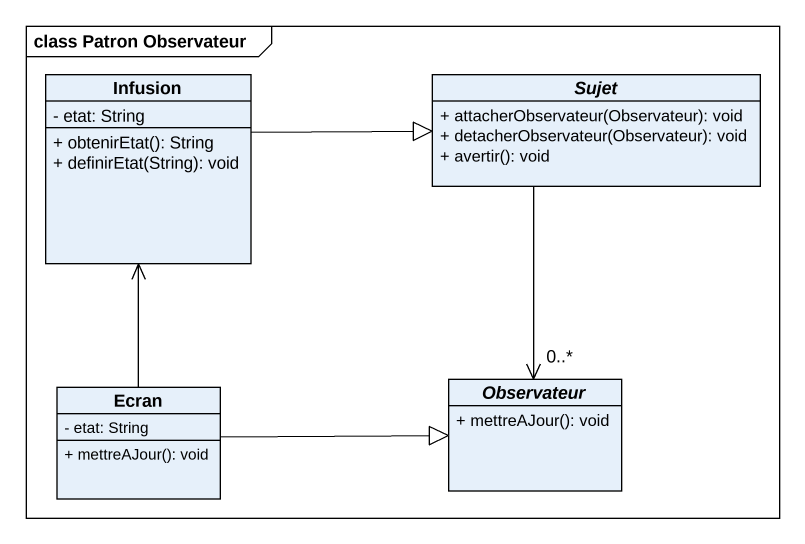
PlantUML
@startuml
mainframe class Patron Observateur
hide circle
hide empty members
skinparam classAttributeIconSize 0
class Infusion {
  - etat: String
  + obtenirEtat(): String
  + definirEtat(String): void
}
abstract class Sujet {
  + attacherObservateur(Observateur): void
  + detacherObservateur(Observateur): void
  + avertir(): void
}
class Ecran {
  - etat: String
  + mettreAJour(): void
}
abstract class Observateur {
  + mettreAJour(): void
}
Infusion -right-|> Sujet
Sujet --> "0..*" Observateur
Ecran -up-> Infusion
Ecran -right-|> Observateur
@enduml
